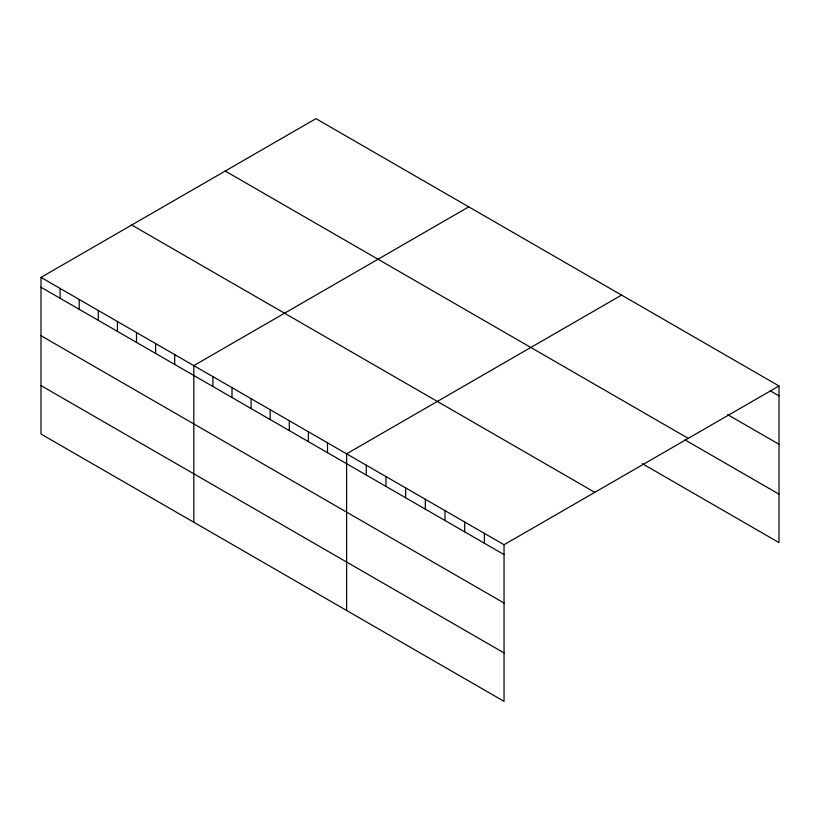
<?xml version="1.0" encoding="UTF-8"?>
<svg xmlns="http://www.w3.org/2000/svg" width="820" height="820" viewBox="0 0 820 820"><rect width="100%" height="100%" fill="white"/><g stroke="black" fill="none" stroke-linecap="round" stroke-linejoin="round"><path stroke-width="1.23" d="M41 277.396L504.044 544.726L504.044 701.356L41 434.026L41 277.396L315.956 118.644L779 385.974L779 542.604L642.337 463.71M468.763 206.865L193.807 365.607L193.807 522.237M621.57 295.087L346.604 453.829L346.604 610.459M504.044 544.726L779 385.974M770.257 390.791L779 395.845M727.617 414.612L779 444.276M225.223 171.031L688.267 438.362M684.977 439.889L779 494.173M131.733 225.008L594.777 492.338M41 287.256L504.044 554.586M41 335.687L504.044 603.018M41 385.584L504.044 652.925M484.364 533.359L484.364 543.229M464.684 522.002L464.684 531.862M445.004 510.645L445.004 520.505M425.324 499.277L425.324 509.138M405.644 487.92L405.644 497.781M385.964 476.553L385.964 486.414M366.284 465.196L366.284 475.057M327.508 442.8L327.508 452.671M308.402 431.781L308.402 441.642M289.306 420.752L289.306 430.613M270.2 409.723L270.2 419.584M251.104 398.694L251.104 408.555M232.009 387.665L232.009 397.526M212.903 376.636L212.903 386.507M174.701 354.588L174.701 364.449M155.605 343.559L155.605 353.42M136.499 332.53L136.499 342.391M117.403 321.502L117.403 331.362M98.297 310.472L98.297 320.333M79.202 299.443L79.202 309.314M60.096 288.414L60.096 298.285"/></g></svg>
